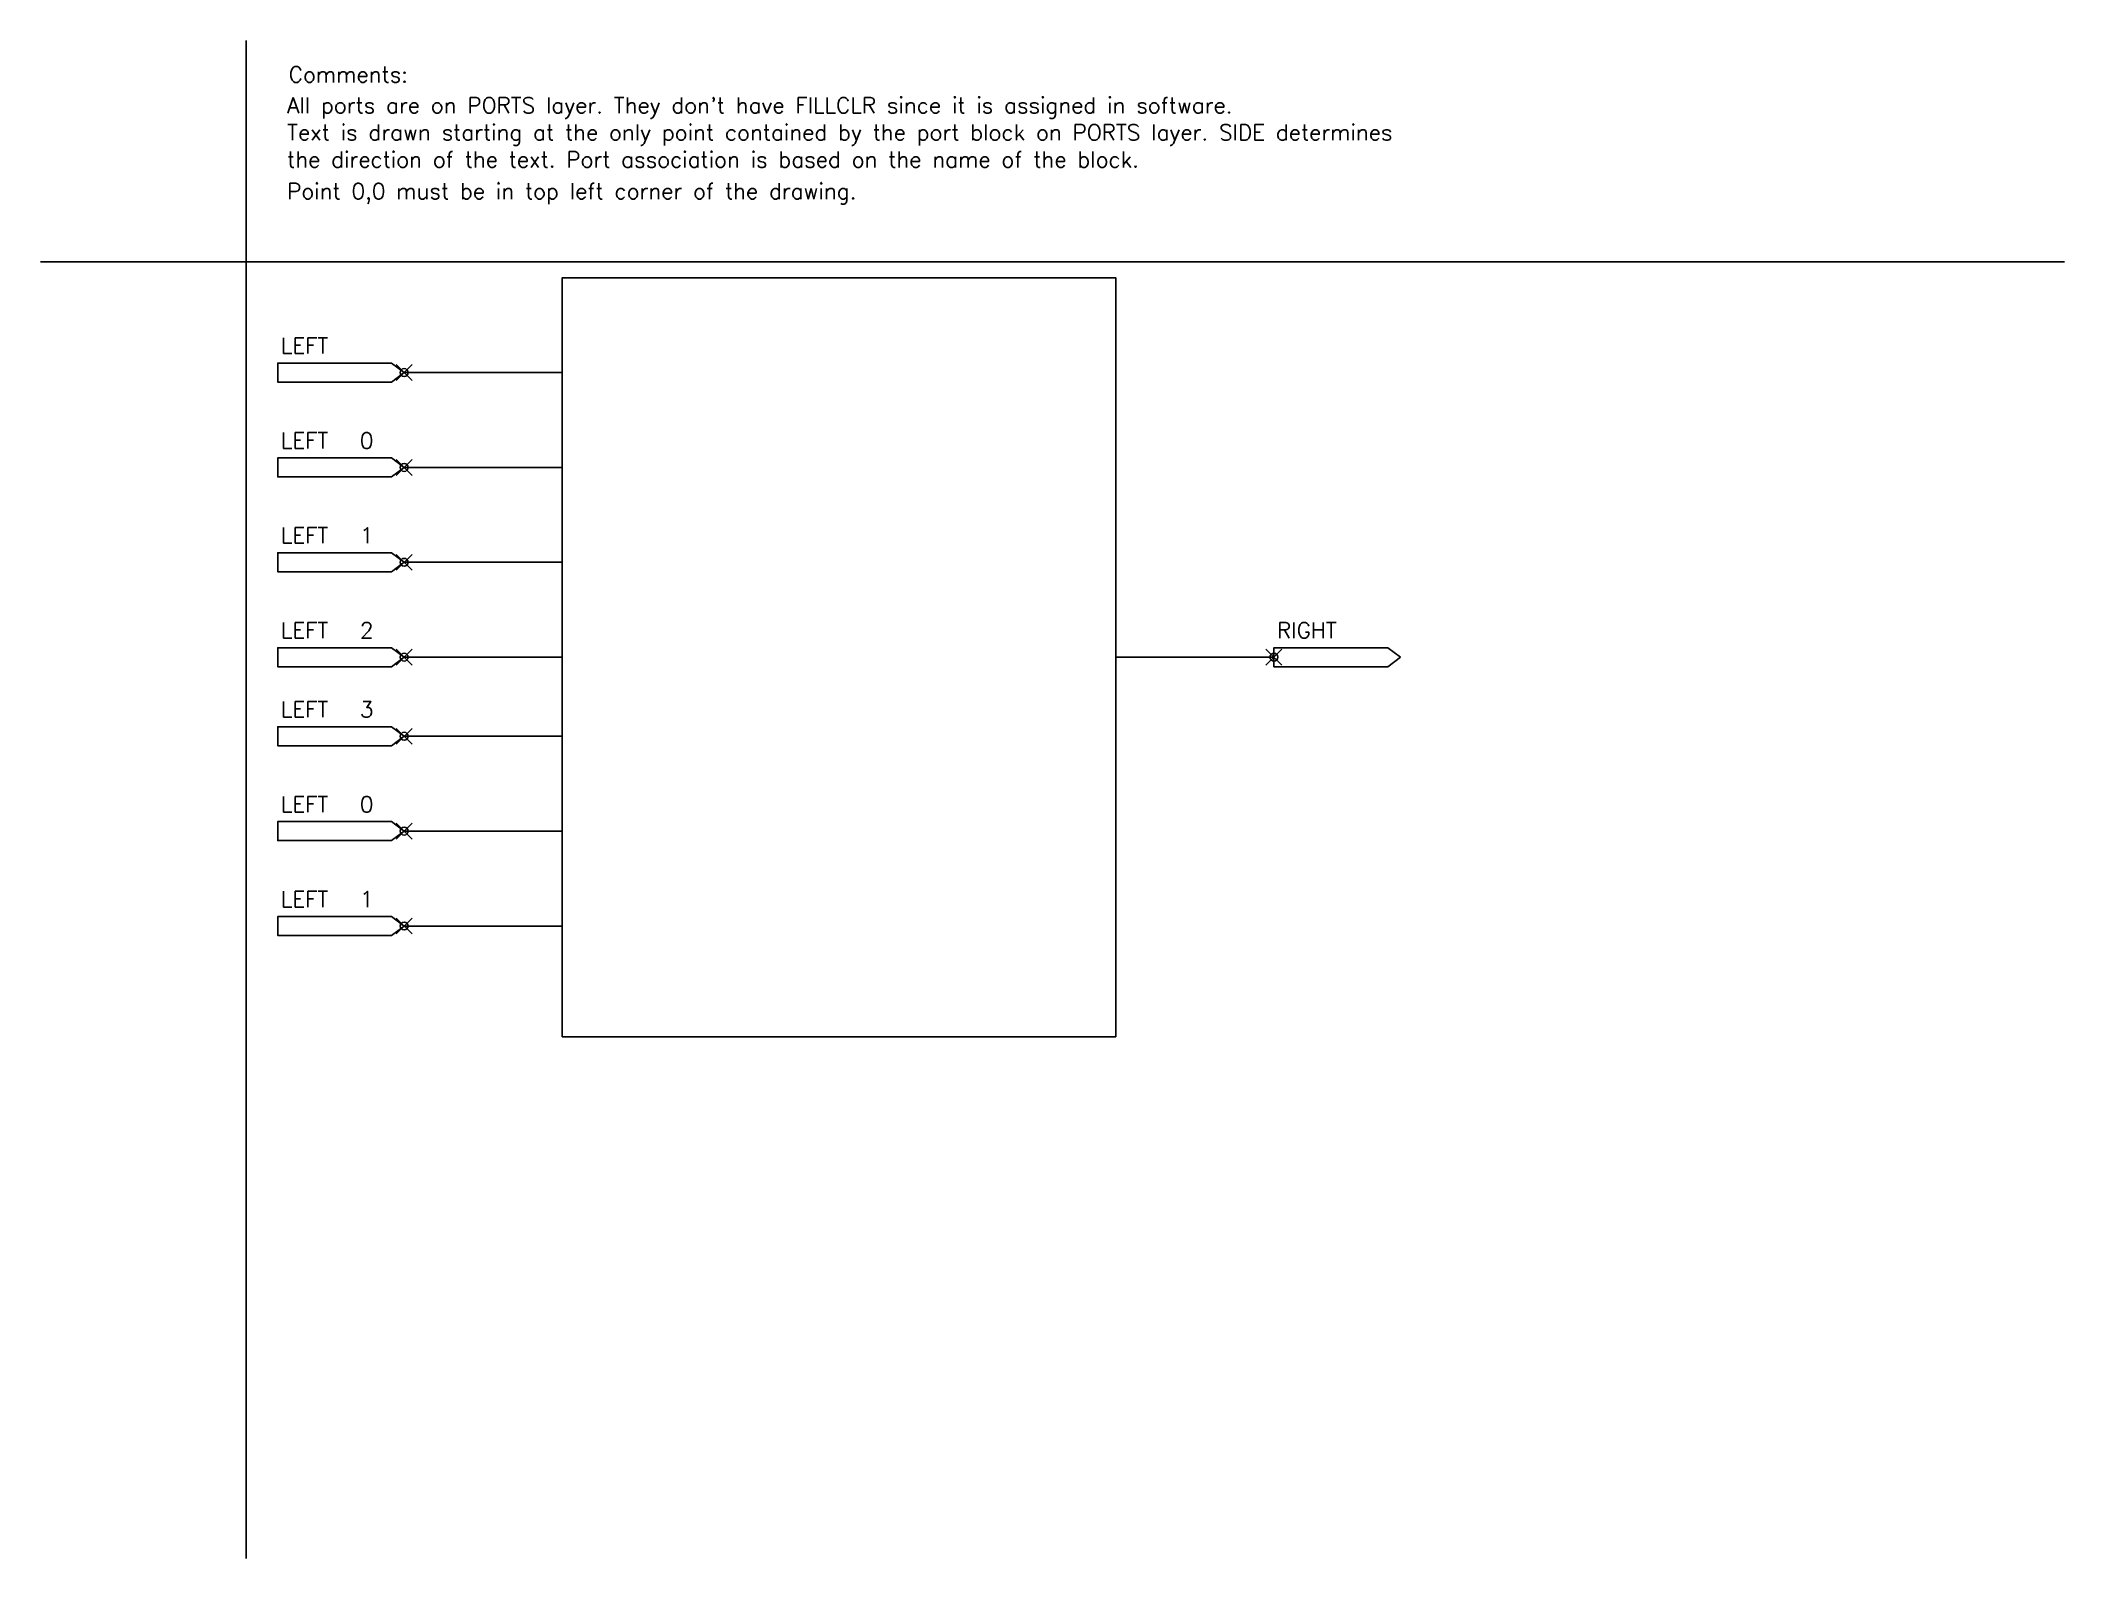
# Model space of a CAD drawing. Extents: x -130 to 1150, y -820 to 140.
import ezdxf

# ---------------------------------------------------------------- set-up
doc = ezdxf.new("R2010")
doc.units = 0
doc.header["$MEASUREMENT"] = 0
doc.header["$PDMODE"] = 35
doc.header["$PDSIZE"] = 5
for name, color, linetype in [('COMMENT', 254, 'CONTINUOUS'), ('DETAIL_MEDIUM', 182, 'CONTINUOUS'), ('PORTS', 188, 'CONTINUOUS')]:
    doc.layers.add(name, color=color, linetype=linetype)
doc.styles.add('SIMPLEX', font='simplex')
doc.styles.get("Standard").update_dxf_attribs({"font": 'txt.shx'})

# ---------------------------------------------------------------- blocks, each defined once
blk = doc.blocks.new('CUDA_CLKBUF_CLK_OUT_PORT')
at = {"layer": 'DETAIL_MEDIUM', "linetype": 'CONTINUOUS'}
blk.add_line((550, -250), (650, -250), dxfattribs=at)
at = {"layer": 'PORTS', "linetype": 'CONTINUOUS'}
blk.add_lwpolyline([(730, -250), (722, -256), (650, -256), (650, -244), (722, -244), (730, -250)], close=True, dxfattribs=at)
blk.add_point((650, -250), dxfattribs=at)
at = {"layer": 'PORTS', "linetype": 'CONTINUOUS', "style": 'SIMPLEX'}
blk.add_attdef('SIDE', (652, -238), '', height=10, rotation=0, dxfattribs=at)
blk = doc.blocks.new('CUDA_CLKBUF_CLK_ENA_PORT')
at = {"layer": 'DETAIL_MEDIUM', "linetype": 'CONTINUOUS'}
blk.add_line((100, -70), (200, -70), dxfattribs=at)
at = {"layer": 'PORTS', "linetype": 'CONTINUOUS'}
blk.add_lwpolyline([(100, -70), (92, -76), (20, -76), (20, -64), (92, -64), (100, -70)], close=True, dxfattribs=at)
blk.add_point((100, -70), dxfattribs=at)
at = {"layer": 'PORTS', "linetype": 'CONTINUOUS', "style": 'SIMPLEX'}
blk.add_attdef('SIDE', (22, -58), '', height=10, dxfattribs=at)
blk = doc.blocks.new('CUDA_CLKBUF_INCLK_PORT')
at = {"layer": 'DETAIL_MEDIUM', "linetype": 'CONTINUOUS'}
blk.add_line((100, -130), (200, -130), dxfattribs=at)
at = {"layer": 'PORTS', "linetype": 'CONTINUOUS'}
blk.add_lwpolyline([(100, -130), (92, -136), (20, -136), (20, -124), (92, -124), (100, -130)], close=True, dxfattribs=at)
blk.add_point((100, -130), dxfattribs=at)
at = {"layer": 'PORTS', "linetype": 'CONTINUOUS', "style": 'SIMPLEX'}
blk.add_attdef('SIDE', (22, -118), '', height=10, dxfattribs=at)
blk.add_attdef('INDEX', (72, -118), '', height=10, rotation=0, dxfattribs=at)
blk = doc.blocks.new('CUDA_CLKBUF_CLK_SEL_PORT')
at = {"layer": 'DETAIL_MEDIUM', "linetype": 'CONTINUOUS'}
blk.add_line((100, -370), (200, -370), dxfattribs=at)
at = {"layer": 'PORTS', "linetype": 'CONTINUOUS'}
blk.add_lwpolyline([(100, -370), (92, -376), (20, -376), (20, -364), (92, -364), (100, -370)], close=True, dxfattribs=at)
blk.add_point((100, -370), dxfattribs=at)
at = {"layer": 'PORTS', "linetype": 'CONTINUOUS', "style": 'SIMPLEX'}
for tag, p in [('SIDE', (22, -358)), ('INDEX', (72, -358))]:
    blk.add_attdef(tag, p, '', height=10, dxfattribs=at)
blk = doc.blocks.new('CUDA_CLKBUF')
at = {"layer": 'DETAIL_MEDIUM', "linetype": 'CONTINUOUS'}
blk.add_lwpolyline([(550, -490), (200, -490), (200, -10), (550, -10)], close=True, dxfattribs=at)
for name, p, values in [('CUDA_CLKBUF_CLK_ENA_PORT', (0, 0), {'SIDE': 'LEFT'}), ('CUDA_CLKBUF_INCLK_PORT', (0, 0), {'SIDE': 'LEFT', 'INDEX': '0'}), ('CUDA_CLKBUF_INCLK_PORT', (0, -60), {'SIDE': 'LEFT', 'INDEX': '1'}), ('CUDA_CLKBUF_INCLK_PORT', (0, -120), {'SIDE': 'LEFT', 'INDEX': '2'}), ('CUDA_CLKBUF_CLK_OUT_PORT', (0, 0), {'SIDE': 'RIGHT'}), ('CUDA_CLKBUF_INCLK_PORT', (0, -170), {'SIDE': 'LEFT', 'INDEX': '3'}), ('CUDA_CLKBUF_CLK_SEL_PORT', (0, 10), {'SIDE': 'LEFT', 'INDEX': '0'}), ('CUDA_CLKBUF_CLK_SEL_PORT', (0, -50), {'SIDE': 'LEFT', 'INDEX': '1'})]:
    blk.add_blockref(name, p, dxfattribs=at).add_auto_attribs(values)

msp = doc.modelspace()

# ---------------------------------------------------------------- linework, layer by layer
at = {"layer": 'COMMENT', "linetype": 'CONTINUOUS'}
for p, q in [((0, 140), (0, -820)), ((-130, 0), (1150, 0))]:
    msp.add_line(p, q, dxfattribs=at)

# ---------------------------------------------------------------- block references
at = {"layer": 'DETAIL_MEDIUM', "linetype": 'CONTINUOUS'}
msp.add_blockref('CUDA_CLKBUF', (0, 0), dxfattribs=at)

# ---------------------------------------------------------------- texts
at = {"layer": 'COMMENT'}
msp.add_text('Comments:', height=10, dxfattribs=at).set_placement((27, 113.5))
at = {"layer": 'COMMENT', "linetype": 'CONTINUOUS', "style": 'SIMPLEX'}
for s, p in [("All ports are on PORTS layer. They don't have FILLCLR since it is assigned in software.", (26, 94)), ('Text is drawn starting at the only point contained by the port block on PORTS layer. SIDE determines ', (26, 76.857143)), ('the direction of the text. Port association is based on the name of the block.', (26, 59.714286)), ('Point 0,0 must be in top left corner of the drawing.', (26, 39.714286))]:
    msp.add_text(s, height=10, dxfattribs=at).set_placement(p)

doc.saveas('drawing.dxf')
